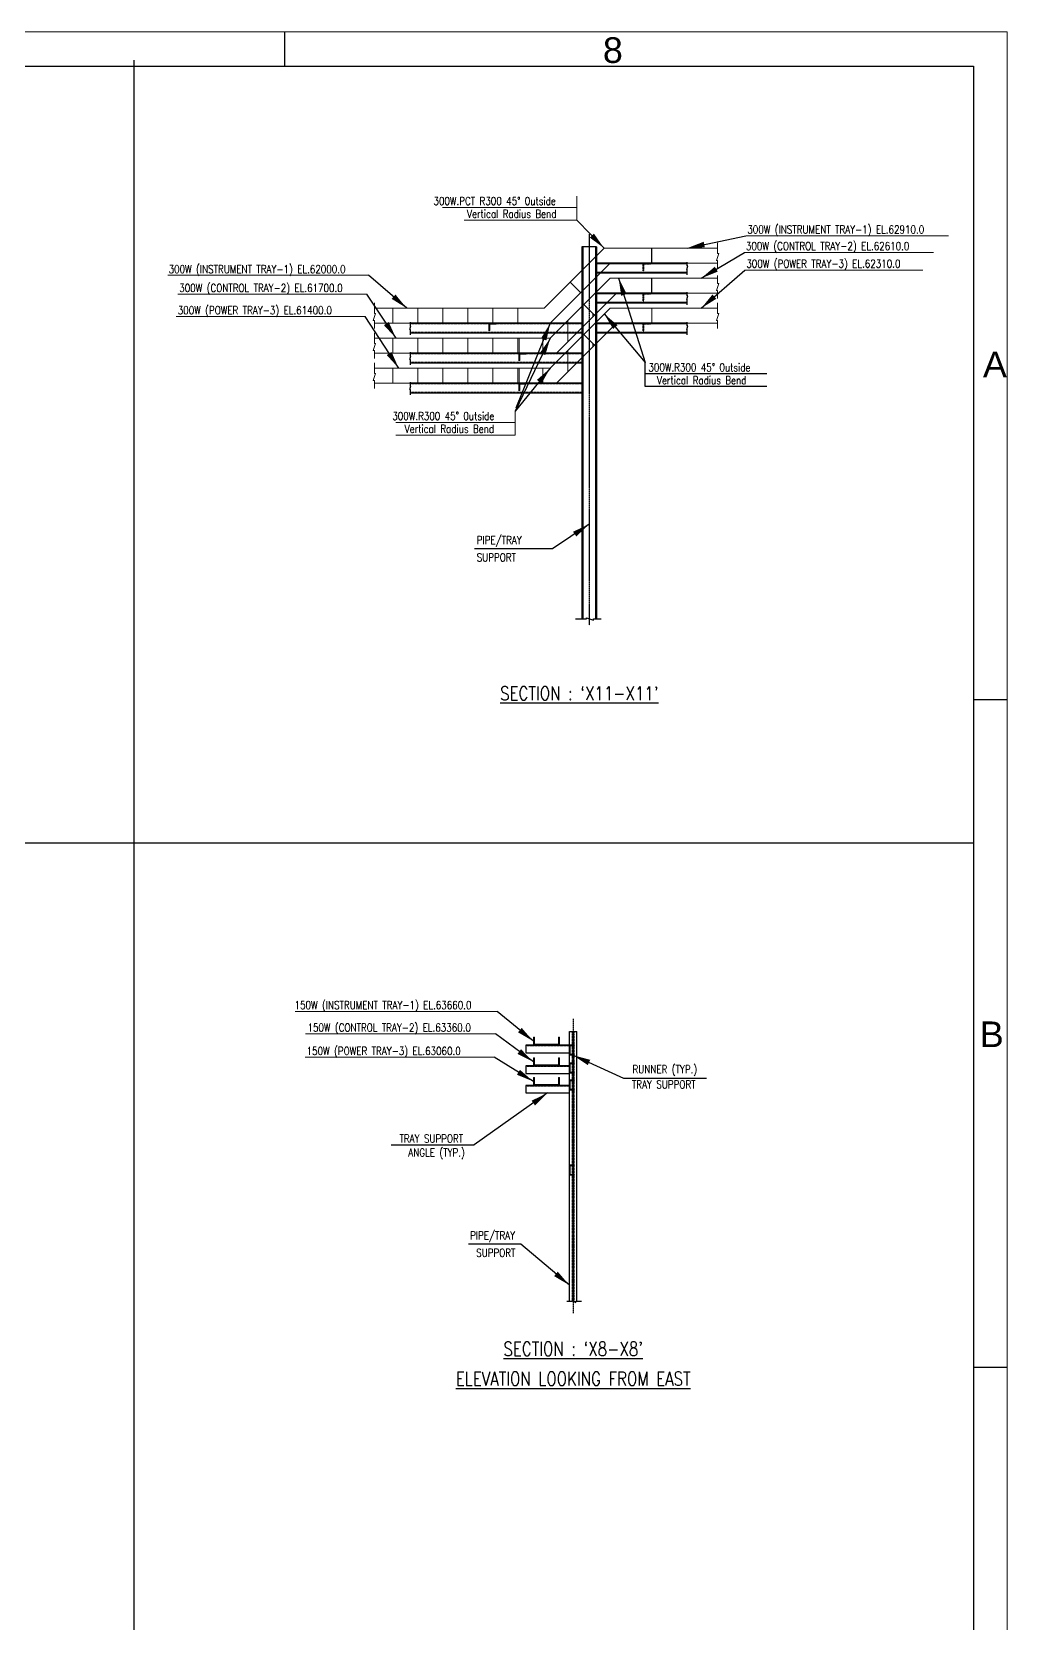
# Model space of a CAD drawing. Header units: inches. Extents: x 8618018 to 8935006, y 2431589 to 2567223.
# Drawn here: x 8910619 to 8935006, y 2491979 to 2531757 of the extents above; entities that cross this region are included whole.
import ezdxf
from ezdxf.enums import TextEntityAlignment as Align

# ---------------------------------------------------------------- set-up
doc = ezdxf.new("R2010")
doc.units = ezdxf.units.IN
doc.header["$MEASUREMENT"] = 0
doc.linetypes.add('CENTER', pattern=[2, 1.25, -0.25, 0.25, -0.25])
doc.linetypes.add('HIDDEN', pattern=[0.375, 0.25, -0.125])
for name, color, linetype in [('AC Text', 7, 'Continuous'), ('BOM', 252, 'Continuous'), ('CCT', 4, 'Continuous'), ('DRG', 252, 'Continuous'), ('TRAY', 1, 'Continuous')]:
    doc.layers.add(name, color=color, linetype=linetype)
for name, color, linetype, lineweight in [('DIM', 252, 'Continuous', 13), ('ICT', 6, 'Continuous', 13), ('PCT', 2, 'Continuous', 15)]:
    doc.layers.add(name, color=color, linetype=linetype, lineweight=lineweight)
doc.styles.add('ISOCPEUR', font='isocpeur.ttf')
doc.styles.add('ROMANS', font='ROMANS.shx', dxfattribs={"width": 0.8})
doc.styles.add('RS1', font='ROMANS.shx', dxfattribs={"width": 0.8})
doc.styles.get("Standard").update_dxf_attribs({"font": 'arial.ttf'})
doc.dimstyles.new('DIM', dxfattribs={"dimscale": 175, "dimtxt": 2.5, "dimasz": 2.5, "dimexe": 0.875, "dimexo": 0.875, "dimgap": 1, "dimtad": 1, "dimdec": 0, "dimzin": 9, "dimdsep": 46, "dimtxsty": 'ISOCPEUR', "dimblk": 'OBLIQUE', "dimcen": 0.09, "dimclrd": 256, "dimclre": 256, "dimclrt": 252, "dimadec": 0, "dimazin": 0, "dimtfac": 1, "dimtdec": 0, "dimtmove": 0, "dimatfit": 3, "dimfxl": 1, "dimtfill": 1, "dimtolj": 1, "dimtzin": 0, "dimarcsym": 0})
pattern_1 = [(90, (64861519, -22304694.3), (-625, 1e-13), [])]
pattern_2 = [(90, (64861519, -22303944.3), (-625, 1e-13), [])]

# ---------------------------------------------------------------- blocks, each defined once
blk = doc.blocks.new('A1')
at = {"layer": 'BOM', "color": 7}
blk.add_line((5.01, 588.92), (836, 588.92), dxfattribs=at)
at = {"layer": 'DIM', "color": 7}
for p in [(0, 594), (841, 0)]:
    blk.add_line(p, (841, 594), dxfattribs=at)
at = {"layer": 'DRG', "color": 7}
for p, q in [((733.88, 588.97), (733.88, 593.98)), ((836, 588.92), (836, 102.96)), ((841, 495), (836, 495)), ((841, 396), (836, 396))]:
    blk.add_line(p, q, dxfattribs=at)
at = {"color": 7, "style": 'ROMANS'}
for p in [(574.46, 35.06), (574.46, 25.99)]:
    blk.add_attdef('-', text='', height=3.2, dxfattribs=at).set_placement(p, align=Align.CENTER)
blk.add_attdef('REVNO.', (623.63, 25.56), '', height=3.2, dxfattribs=at)
at = {"layer": 'AC Text', "color": 7, "style": 'ROMANS'}
for tag, p in [('DRAWN____BY', (536.24, 17.62)), ('CHECKED_____BY', (574.6, 17.8)), ('APPROVED_____BY', (613.13, 17.62))]:
    blk.add_attdef(tag, p, '', height=2, dxfattribs=at)
at = {"layer": 'DRG', "color": 7}
for s, p in [('8', (781.06, 589.39)), ('A', (837.42, 542.8)), ('B', (836.95, 443.5))]:
    blk.add_text(s, height=3.8, dxfattribs=at).set_placement(p)
blk = doc.blocks.new('_Oblique')
at = {"color": 0, "linetype": 'ByBlock', "lineweight": -2}
blk.add_line((-0.5, -0.5), (0.5, 0.5), dxfattribs=at)
blk = doc.blocks.new('isa75x6')
for p, q in [((-75, 0), (0, 0)), ((0, 0), (0, -75)), ((-69, -6), (-12, -6)), ((-6, -12), (-6, -69))]:
    blk.add_line(p, q)
for centre, start, end in [((-69, 0), 180, 270), ((-12, -12), 0, 90), ((0, -69), 180, 270)]:
    blk.add_arc(centre, 6, start, end)

msp = doc.modelspace()

# ---------------------------------------------------------------- hatches: boundary and pattern name
at = {"layer": 'CCT', "lineweight": 0}
h = msp.add_hatch(dxfattribs=at)
h.set_pattern_fill('ANSI31', color=256, scale=5000, angle=45, style=0)
h.set_pattern_definition(pattern_2)
h.paths.add_polyline_path([(8924687.2, 2524674.8), (8924422, 2524939.9), (8923581.9, 2524099.8), (8922804.6, 2524099.8), (8922804.6, 2523724.8), (8923737.2, 2523724.8)])
h = msp.add_hatch(dxfattribs=at)
h.set_pattern_fill('ANSI31', color=256, scale=5000, angle=45, style=0)
h.set_pattern_definition(pattern_2)
h.paths.add_polyline_path([(8919185.6, 2524099.8), (8919185.6, 2523963.1), (8919215.5, 2523963.1), (8919155.8, 2523788.4), (8919185.6, 2523788.4), (8919185.6, 2523724.8), (8922804.6, 2523724.8), (8922804.6, 2524099.8)])
at = {"layer": 'ICT', "lineweight": 0}
h = msp.add_hatch(dxfattribs=at)
h.set_pattern_fill('ANSI31', color=6, scale=5000, angle=45, style=0)
h.set_pattern_definition([(90, (64861519, -22303194.3), (-625, 1e-13), [])])
h.paths.add_polyline_path([(8919185.6, 2524849.8), (8919185.6, 2524713.1), (8919215.5, 2524713.1), (8919155.8, 2524538.4), (8919185.6, 2524538.4), (8919185.6, 2524474.8), (8922804.6, 2524474.8), (8922804.6, 2524849.8)])
at = {"layer": 'PCT'}
h = msp.add_hatch(dxfattribs=at)
h.set_pattern_fill('ANSI31', color=256, scale=5000, angle=45, style=0)
h.set_pattern_definition(pattern_1)
h.paths.add_polyline_path([(8924687.2, 2523924.8), (8924422, 2524189.9), (8923581.9, 2523349.8), (8922804.6, 2523349.8), (8922804.6, 2522974.8), (8923737.2, 2522974.8)])
h = msp.add_hatch(dxfattribs=at)
h.set_pattern_fill('ANSI31', color=256, scale=5000, angle=45, style=0)
h.set_pattern_definition(pattern_1)
h.paths.add_polyline_path([(8919185.6, 2523349.8), (8919185.6, 2523213.1), (8919215.5, 2523213.1), (8919155.8, 2523038.4), (8919185.6, 2523038.4), (8919185.6, 2522974.8), (8922804.6, 2522974.8), (8922804.6, 2523349.8)])

# ---------------------------------------------------------------- linework, layer by layer
for p, q in [((8913169, 2531048.4), (8913169, 2453563.9, 7.7)), ((8924367.9, 2526381), (8924367.9, 2517083.4)), ((8924741.4, 2526381), (8924367.9, 2526381)), ((8924397.6, 2526381), (8924397.6, 2517083.4)), ((8924711.7, 2526381), (8924711.7, 2517083.4)), ((8924741.4, 2526381), (8924741.4, 2517083.4)), ((8927008.6, 2525974.8), (8924741.4, 2525974.8)), ((8927008.6, 2525959.8), (8924741.4, 2525959.8)), ((8927008.6, 2525974.8), (8925081.9, 2525974.8)), ((8926993.7, 2525817.8), (8927023.5, 2525905.2)), ((8927008.6, 2525905.2), (8927008.6, 2526001.6)), ((8927023.5, 2525905.2), (8927008.6, 2525905.2)), ((8927008.6, 2525739.8), (8924741.4, 2525739.8)), ((8927008.6, 2525724.8), (8924741.4, 2525724.8)), ((8927008.6, 2525817.8), (8926993.7, 2525817.8)), ((8927008.6, 2525681.1), (8927008.6, 2525817.8)), ((8927008.6, 2525224.8), (8924741.4, 2525224.8)), ((8927008.6, 2525209.8), (8924741.4, 2525209.8)), ((8927008.6, 2525224.8), (8925237.2, 2525224.8)), ((8926993.7, 2525067.8), (8927023.5, 2525155.2)), ((8927008.6, 2525155.2), (8927008.6, 2525251.6)), ((8927023.5, 2525155.2), (8927008.6, 2525155.2)), ((8927008.6, 2524989.8), (8924741.4, 2524989.8)), ((8927008.6, 2524974.8), (8924741.4, 2524974.8)), ((8927008.6, 2525067.8), (8926993.7, 2525067.8)), ((8927008.6, 2524931.1), (8927008.6, 2525067.8)), ((8920068.1, 2524318.2), (8920097.9, 2524405.6)), ((8920083, 2524318.2), (8920068.1, 2524318.2)), ((8920083, 2524405.6), (8920083, 2524502)), ((8924367.9, 2524474.8), (8920083, 2524474.8)), ((8920097.9, 2524405.6), (8920083, 2524405.6)), ((8920083, 2524181.5), (8920083, 2524318.2)), ((8927008.6, 2524474.8), (8924741.4, 2524474.8)), ((8927008.6, 2524459.8), (8924741.4, 2524459.8)), ((8927008.6, 2524474.8), (8925237.2, 2524474.8)), ((8926993.7, 2524317.8), (8927023.5, 2524405.2)), ((8927008.6, 2524317.8), (8926993.7, 2524317.8)), ((8927008.6, 2524405.2), (8927008.6, 2524501.6)), ((8927023.5, 2524405.2), (8927008.6, 2524405.2)), ((8927008.6, 2524181.1), (8927008.6, 2524317.8)), ((8924367.9, 2524224.8), (8920083, 2524224.8)), ((8927008.6, 2524239.8), (8924741.4, 2524239.8)), ((8927008.6, 2524224.8), (8924741.4, 2524224.8)), ((8920068.1, 2523568.2), (8920097.9, 2523655.6)), ((8920083, 2523568.2), (8920068.1, 2523568.2)), ((8920083, 2523655.6), (8920083, 2523752)), ((8924367.9, 2523724.8), (8920083, 2523724.8)), ((8920097.9, 2523655.6), (8920083, 2523655.6)), ((8920083, 2523431.5), (8920083, 2523568.2)), ((8924367.9, 2523474.8), (8920083, 2523474.8)), ((8920068.1, 2522818.2), (8920097.9, 2522905.6)), ((8920083, 2522818.2), (8920068.1, 2522818.2)), ((8920083, 2522905.6), (8920083, 2523002)), ((8924367.9, 2522974.8), (8920083, 2522974.8)), ((8920097.9, 2522905.6), (8920083, 2522905.6)), ((8920083, 2522681.5), (8920083, 2522818.2)), ((8924367.9, 2522724.8), (8920083, 2522724.8)), ((8924211.1, 2517083.4), (8924484.5, 2517083.4)), ((8924484.5, 2517083.4), (8924484.5, 2517113.3)), ((8924484.5, 2517113.3), (8924659.2, 2517053.6)), ((8924659.2, 2517053.6), (8924659.2, 2517083.4)), ((8924659.2, 2517083.4), (8924852.1, 2517083.4)), ((8934161.6, 2511476.7), (8793889.1, 2511476.7)), ((8924058.4, 2506425.3, -34), (8922970.9, 2506425.3, -34)), ((8922970.9, 2506425.3, -34), (8922970.9, 2506237.8, -34)), ((8924058.4, 2506769.3, -34), (8924245.9, 2506769.3, -34)), ((8924058.4, 2500027.2, -34), (8924058.4, 2506769.3, -34)), ((8924183.4, 2506425.3, -34), (8924058.4, 2506425.3, -34)), ((8924058.4, 2506425.3, -34), (8924058.4, 2506175.3, -34)), ((8924245.9, 2500027.2, -34), (8924245.9, 2506769.3, -34)), ((8922970.9, 2506237.8, -34), (8924058.4, 2506237.8, -34)), ((8924183.4, 2506175.3, -34), (8924058.4, 2506175.3, -34)), ((8924073.4, 2506395.3, -34), (8924073.4, 2506205.3, -34)), ((8924168.4, 2506410.3, -34), (8924088.4, 2506410.3, -34)), ((8924168.4, 2506190.3, -34), (8924088.4, 2506190.3, -34)), ((8922970.9, 2505908.3, -34), (8922970.9, 2505720.8, -34)), ((8924058.4, 2505908.3, -34), (8922970.9, 2505908.3, -34)), ((8922970.9, 2505720.8, -34), (8924058.4, 2505720.8, -34)), ((8924058.4, 2505975.3, -34), (8924058.4, 2505725.3, -34)), ((8924183.4, 2505975.3, -34), (8924058.4, 2505975.3, -34)), ((8924183.4, 2505725.3, -34), (8924058.4, 2505725.3, -34)), ((8924073.4, 2505945.3, -34), (8924073.4, 2505755.3, -34)), ((8924168.4, 2505960.3, -34), (8924088.4, 2505960.3, -34)), ((8924168.4, 2505740.3, -34), (8924088.4, 2505740.3, -34)), ((8922970.9, 2505420.3, -34), (8922970.9, 2505232.8, -34)), ((8924058.4, 2505420.3, -34), (8922970.9, 2505420.3, -34)), ((8922970.9, 2505232.8, -34), (8924058.4, 2505232.8, -34)), ((8924058.4, 2505366.8, -34), (8924058.4, 2505554.3, -34)), ((8924058.4, 2505554.3, -34), (8924058.4, 2505304.3, -34)), ((8924183.4, 2505554.3, -34), (8924058.4, 2505554.3, -34)), ((8924183.4, 2505304.3, -34), (8924058.4, 2505304.3, -34)), ((8924073.4, 2505524.3, -34), (8924073.4, 2505334.3, -34)), ((8924168.4, 2505539.3, -34), (8924088.4, 2505539.3, -34)), ((8924168.4, 2505319.3, -34), (8924088.4, 2505319.3, -34)), ((8924058.4, 2503237.8, -34), (8924058.4, 2503425.3, -34)), ((8924058.4, 2503425.3, -34), (8924058.4, 2503175.3, -34)), ((8924183.4, 2503425.3, -34), (8924058.4, 2503425.3, -34)), ((8924073.4, 2503395.3, -34), (8924073.4, 2503205.3, -34)), ((8924168.4, 2503410.3, -34), (8924088.4, 2503410.3, -34)), ((8924183.4, 2503175.3, -34), (8924058.4, 2503175.3, -34)), ((8924168.4, 2503190.3, -34), (8924088.4, 2503190.3, -34)), ((8924133.6, 2500027.2, -34), (8924133.6, 2500057, -34)), ((8924133.6, 2500057, -34), (8924217.1, 2499997.3, -34)), ((8923996.9, 2500027.2, -34), (8924133.6, 2500027.2, -34)), ((8924217.1, 2499997.3, -34), (8924217.1, 2500027.2, -34)), ((8924217.1, 2500027.2, -34), (8924359.1, 2500027.2, -34))]:
    msp.add_line(p, q)
at = {"linetype": 'CENTER'}
for p, q in [((8924554.6, 2526699.6), (8924554.6, 2516928.5)), ((8924152.1, 2507087.8, -34), (8924152.1, 2499726.2, -34))]:
    msp.add_line(p, q, dxfattribs=at)
at = {"linetype": 'HIDDEN'}
for p, q in [((8925907.6, 2525787.3), (8925907.6, 2525974.8)), ((8925907.6, 2525974.8), (8926095.1, 2525974.8)), ((8925922.6, 2525802.3), (8925922.6, 2525944.8)), ((8925937.6, 2525959.8), (8926080.1, 2525959.8)), ((8925907.6, 2525224.8), (8926095.1, 2525224.8)), ((8925907.6, 2525037.3), (8925907.6, 2525224.8)), ((8925922.6, 2525052.3), (8925922.6, 2525194.8)), ((8925937.6, 2525209.8), (8926080.1, 2525209.8)), ((8924367.9, 2524459.8), (8920083, 2524459.8)), ((8925907.6, 2524474.8), (8926095.1, 2524474.8)), ((8925907.6, 2524287.3), (8925907.6, 2524474.8)), ((8925922.6, 2524302.3), (8925922.6, 2524444.8)), ((8925937.6, 2524459.8), (8926080.1, 2524459.8)), ((8924367.9, 2524239.8), (8920083, 2524239.8)), ((8924367.9, 2523709.8), (8920083, 2523709.8)), ((8924367.9, 2523489.8), (8920083, 2523489.8)), ((8924367.9, 2522959.8), (8920083, 2522959.8)), ((8924367.9, 2522739.8), (8920083, 2522739.8)), ((8924132.1, 2506769.3, -34), (8924132.1, 2500027.2, -34)), ((8924172.1, 2506769.3, -34), (8924172.1, 2500029.5, -34)), ((8924058.4, 2506410.3, -34), (8922970.9, 2506410.3, -34)), ((8924058.4, 2505893.3, -34), (8922970.9, 2505893.3, -34)), ((8924058.4, 2505405.3, -34), (8922970.9, 2505405.3, -34))]:
    msp.add_line(p, q, dxfattribs=at)
for centre, start, end in [((8925937.6, 2525944.8), 90, 180), ((8926080.1, 2525974.8), 270, 0), ((8925907.6, 2525802.3), 270, 0), ((8925937.6, 2525194.8), 90, 180), ((8926080.1, 2525224.8), 270, 0), ((8925907.6, 2525052.3), 270, 0), ((8925937.6, 2524444.8), 90, 180), ((8926080.1, 2524474.8), 270, 0), ((8925907.6, 2524302.3), 270, 0)]:
    msp.add_arc(centre, 15, start, end, dxfattribs=at)
for centre, start, end in [((8924168.4, 2506425.3, -34), 270, 0), ((8924088.4, 2506395.3, -34), 90, 180), ((8924088.4, 2506205.3, -34), 180, 270), ((8924168.4, 2506175.3, -34), 0, 90), ((8924088.4, 2505945.3, -34), 90, 180), ((8924088.4, 2505755.3, -34), 180, 270), ((8924168.4, 2505975.3, -34), 270, 0), ((8924168.4, 2505725.3, -34), 0, 90), ((8924088.4, 2505524.3, -34), 90, 180), ((8924088.4, 2505334.3, -34), 180, 270), ((8924168.4, 2505554.3, -34), 270, 0), ((8924168.4, 2505304.3, -34), 0, 90), ((8924088.4, 2503395.3, -34), 90, 180), ((8924168.4, 2503425.3, -34), 270, 0), ((8924088.4, 2503205.3, -34), 180, 270), ((8924168.4, 2503175.3, -34), 0, 90)]:
    msp.add_arc(centre, 15, start, end)
at = {"layer": 'CCT', "lineweight": 0}
for p, q in [((8928434, 2526243.5), (8933163, 2526243.5)), ((8923581.9, 2524099.8), (8925081.9, 2525599.8)), ((8927767, 2525599.8), (8925081.9, 2525599.8)), ((8927767, 2525463.1), (8927767, 2525667.5)), ((8914266.1, 2525196), (8918995.2, 2525196)), ((8923737.2, 2523724.8), (8925237.2, 2525224.8)), ((8927767, 2525224.8), (8925237.2, 2525224.8)), ((8927796.9, 2525463.1), (8927737.2, 2525288.4)), ((8927737.2, 2525288.4), (8927767, 2525288.4)), ((8927767, 2525463.1), (8927796.9, 2525463.1)), ((8927767, 2525288.4), (8927767, 2525095.5)), ((8924422, 2524939.9), (8924687.2, 2524674.8)), ((8919215.5, 2523963.1), (8919155.8, 2523788.4)), ((8919185.6, 2524236.5), (8919185.6, 2523963.1)), ((8923581.9, 2524099.8), (8919185.6, 2524099.8)), ((8919185.6, 2523963.1), (8919215.5, 2523963.1)), ((8922804.6, 2524099.8), (8922804.6, 2523724.8)), ((8919155.8, 2523788.4), (8919185.6, 2523788.4)), ((8919185.6, 2523788.4), (8919185.6, 2523595.5)), ((8923737.2, 2523724.8), (8919185.6, 2523724.8)), ((8917462.9, 2506708.2, -34), (8922210.5, 2506708.2, -34)), ((8923158.4, 2505908.3, -34), (8923158.4, 2506108.3, -34)), ((8923158.4, 2506108.3, -34), (8923183.4, 2506108.3, -34)), ((8923183.4, 2506108.3, -34), (8923183.4, 2505933.3, -34)), ((8923783.4, 2505933.3, -34), (8923783.4, 2506108.3, -34)), ((8923783.4, 2506108.3, -34), (8923808.4, 2506108.3, -34)), ((8923808.4, 2506108.3, -34), (8923808.4, 2505908.3, -34)), ((8923808.4, 2506108.3, -34), (8923808.4, 2505908.3, -34)), ((8923808.4, 2505908.3, -34), (8923158.4, 2505908.3, -34)), ((8923183.4, 2505933.3, -34), (8923783.4, 2505933.3, -34))]:
    msp.add_line(p, q, dxfattribs=at)
at = {"layer": 'CCT'}
for p, q in [((8925955.7, 2522888.4), (8925955.7, 2523490.6)), ((8928998.1, 2523209.5), (8925955.7, 2523209.5)), ((8928998.1, 2522888.4), (8925955.7, 2522888.4))]:
    msp.add_line(p, q, dxfattribs=at)
at = {"layer": 'ICT', "color": 6, "lineweight": 0}
for p, q in [((8923426.5, 2524849.8), (8924926.5, 2526349.8)), ((8927767, 2526349.8), (8924926.5, 2526349.8)), ((8927767, 2526486.5), (8927767, 2526213.1)), ((8928469.2, 2526658.1), (8933540.4, 2526658.1)), ((8923581.9, 2524474.8), (8925081.9, 2525974.8)), ((8927767, 2525974.8), (8925081.9, 2525974.8)), ((8927796.9, 2526213.1), (8927737.2, 2526038.4)), ((8927737.2, 2526038.4), (8927767, 2526038.4)), ((8927767, 2526213.1), (8927796.9, 2526213.1)), ((8927767, 2526038.4), (8927767, 2525845.5)), ((8914020.8, 2525678), (8919040.6, 2525678)), ((8923426.5, 2524849.8), (8919185.6, 2524849.8)), ((8923581.9, 2524474.8), (8919185.6, 2524474.8)), ((8917206.2, 2507271, -34), (8922256.2, 2507271, -34)), ((8923158.4, 2506425.3, -34), (8923158.4, 2506625.3, -34)), ((8923158.4, 2506625.3, -34), (8923183.4, 2506625.3, -34)), ((8923808.4, 2506425.3, -34), (8923158.4, 2506425.3, -34)), ((8923183.4, 2506625.3, -34), (8923183.4, 2506450.3, -34)), ((8923183.4, 2506450.3, -34), (8923783.4, 2506450.3, -34)), ((8923783.4, 2506450.3, -34), (8923783.4, 2506625.3, -34)), ((8923783.4, 2506625.3, -34), (8923808.4, 2506625.3, -34)), ((8923808.4, 2506625.3, -34), (8923808.4, 2506425.3, -34)), ((8923808.4, 2506625.3, -34), (8923808.4, 2506425.3, -34))]:
    msp.add_line(p, q, dxfattribs=at)
at = {"layer": 'ICT'}
for p, q in [((8919716.9, 2521996.2), (8922702.2, 2521996.2)), ((8922702.2, 2521675), (8922702.2, 2522277.2)), ((8919716.9, 2521675), (8922702.2, 2521675))]:
    msp.add_line(p, q, dxfattribs=at)
at = {"layer": 'PCT'}
for p, q in [((8924248.2, 2527048.8), (8924248.2, 2527651)), ((8924248.2, 2527370), (8920887.8, 2527370)), ((8924248.2, 2527048.8), (8921428.5, 2527048.8)), ((8923581.9, 2523349.8), (8925081.9, 2524849.8)), ((8927767, 2524849.8), (8925081.9, 2524849.8)), ((8926122, 2524474.8), (8926122, 2524849.8)), ((8927796.9, 2524713.1), (8927737.2, 2524538.4)), ((8927767, 2524986.5), (8927767, 2524713.1)), ((8927767, 2524713.1), (8927796.9, 2524713.1)), ((8923737.2, 2522974.8), (8925237.2, 2524474.8)), ((8927767, 2524474.8), (8925237.2, 2524474.8)), ((8927737.2, 2524538.4), (8927767, 2524538.4)), ((8927767, 2524538.4), (8927767, 2524345.5)), ((8924422, 2524189.9), (8924687.2, 2523924.8)), ((8919215.5, 2523213.1), (8919155.8, 2523038.4)), ((8919185.6, 2523486.5), (8919185.6, 2523213.1)), ((8923581.9, 2523349.8), (8919185.6, 2523349.8)), ((8919185.6, 2523213.1), (8919215.5, 2523213.1)), ((8922804.6, 2523349.8), (8922804.6, 2522974.8)), ((8919155.8, 2523038.4), (8919185.6, 2523038.4)), ((8919185.6, 2523038.4), (8919185.6, 2522845.5)), ((8923737.2, 2522974.8), (8919185.6, 2522974.8))]:
    msp.add_line(p, q, dxfattribs=at)
at = {"layer": 'PCT', "lineweight": 0}
for p, q in [((8928444.4, 2525803.7), (8932896.9, 2525803.7)), ((8919215.5, 2524713.1), (8919155.8, 2524538.4)), ((8919185.6, 2524986.5), (8919185.6, 2524713.1)), ((8919185.6, 2524713.1), (8919215.5, 2524713.1)), ((8914227.7, 2524638.9), (8918956.8, 2524638.9)), ((8919155.8, 2524538.4), (8919185.6, 2524538.4)), ((8919185.6, 2524538.4), (8919185.6, 2524345.5)), ((8917450.4, 2506124, -34), (8922179.5, 2506124, -34)), ((8923158.4, 2505420.3, -34), (8923158.4, 2505620.3, -34)), ((8923158.4, 2505620.3, -34), (8923183.4, 2505620.3, -34)), ((8923183.4, 2505620.3, -34), (8923183.4, 2505445.3, -34)), ((8923783.4, 2505445.3, -34), (8923783.4, 2505620.3, -34)), ((8923783.4, 2505620.3, -34), (8923808.4, 2505620.3, -34)), ((8923808.4, 2505620.3, -34), (8923808.4, 2505420.3, -34)), ((8923808.4, 2505620.3, -34), (8923808.4, 2505420.3, -34)), ((8923808.4, 2505420.3, -34), (8923158.4, 2505420.3, -34)), ((8923183.4, 2505445.3, -34), (8923783.4, 2505445.3, -34))]:
    msp.add_line(p, q, dxfattribs=at)
at = {"layer": 'TRAY'}
for p, q in [((8926122, 2525974.8), (8926122, 2526349.8)), ((8926122, 2525224.8), (8926122, 2525599.8)), ((8926122, 2525224.8), (8926122, 2525599.8)), ((8924079.2, 2525502.4), (8924344.4, 2525237.3)), ((8923640, 2518831), (8921686.7, 2518831)), ((8925413.4, 2505605.4, -34), (8927486.1, 2505605.4, -34)), ((8919602.4, 2503934.3, -34), (8921675, 2503934.3, -34)), ((8922844.5, 2501450.2, -34), (8921534.5, 2501450.2, -34))]:
    msp.add_line(p, q, dxfattribs=at)

# ---------------------------------------------------------------- block references
at = {"color": 2, "xscale": 168.627375, "yscale": 168.627375, "zscale": 168.627375}
msp.add_blockref('A1', (8793189.5, 2431592.8), dxfattribs=at)
at = {"xscale": 2.5, "yscale": 2.5, "zscale": 2.5, "rotation": 90}
for p in [(8922054.6, 2524473.7), (8922804.6, 2523723.7), (8922804.6, 2522973.7)]:
    msp.add_blockref('isa75x6', p, dxfattribs=at)

# ---------------------------------------------------------------- texts
at = {"color": 3, "style": 'RS1', "width": 0.8}
msp.add_text("%%USECTION : `X11-X11'", height=343.75, dxfattribs=at).set_placement((8922328.6, 2515050.5, 34))
for s, p in [("%%USECTION : `X8-X8'", (8924154.9, 2498837)), ('%%UELEVATION LOOKING FROM EAST', (8924154.9, 2498089.5))]:
    msp.add_text(s, height=343.75, dxfattribs=at).set_placement(p, align=Align.MIDDLE_CENTER)
at = {"layer": 'CCT', "lineweight": 0, "style": 'RS1', "width": 0.8}
for s, p in [('300W (CONTROL TRAY-2) EL.62610.0', (8928473.2, 2526301.8)), ('300W (CONTROL TRAY-2) EL.61700.0', (8914305.3, 2525254.3)), ('150W (CONTROL TRAY-2) EL.63360.0', (8917511.4, 2506766.5, -34))]:
    msp.add_text(s, height=200, dxfattribs=at).set_placement(p)
at = {"layer": 'CCT', "style": 'RS1', "width": 0.8}
for s, p in [('300W.R300 45%%d 0utside', (8926035.2, 2523267.5)), ('Vertical Radius Bend', (8926250.8, 2522946.7))]:
    msp.add_text(s, height=200, dxfattribs=at).set_placement(p)
at = {"layer": 'ICT', "color": 6, "lineweight": 0, "style": 'RS1', "width": 0.8}
for s, p in [('300W (INSTRUMENT TRAY-1) EL.62910.0', (8928508.5, 2526716.4)), ('300W (INSTRUMENT TRAY-1) EL.62000.0', (8914039.3, 2525724.7)), ('150W (INSTRUMENT TRAY-1) EL.63660.0', (8917188, 2507329.3, -34))]:
    msp.add_text(s, height=200, dxfattribs=at).set_placement(p)
at = {"layer": 'ICT', "style": 'RS1', "width": 0.8}
for s, p in [('300W.R300 45%%d 0utside', (8919632, 2522054.1)), ('Vertical Radius Bend', (8919942.2, 2521733.3))]:
    msp.add_text(s, height=200, dxfattribs=at).set_placement(p)
at = {"layer": 'PCT', "style": 'RS1', "width": 0.8}
for s, p in [('300W.PCT R300 45%%D 0utside', (8920661.6, 2527427.9)), ('Vertical Radius Bend', (8921501, 2527107.1))]:
    msp.add_text(s, height=200, dxfattribs=at).set_placement(p)
at = {"layer": 'PCT', "lineweight": 0, "style": 'RS1', "width": 0.8}
for s, p in [('300W (POWER TRAY-3) EL.62310.0', (8928483.6, 2525862)), ('300W (POWER TRAY-3) EL.61400.0', (8914266.9, 2524697.2)), ('150W (POWER TRAY-3) EL.63060.0', (8917489.7, 2506182.3, -34))]:
    msp.add_text(s, height=200, dxfattribs=at).set_placement(p)
at = {"layer": 'TRAY', "style": 'RS1', "width": 0.8}
for s, p in [('PIPE/TRAY', (8921742.8, 2518951.8)), ('SUPPORT', (8921742.8, 2518519.8)), ('RUNNER (TYP.)', (8925638.3, 2505724.8, -34)), ('TRAY SUPPORT', (8925623.1, 2505347.1, -34)), ('TRAY SUPPORT', (8919812.1, 2503992.6, -34)), ('ANGLE (TYP.)', (8920033, 2503643.5, -34)), ('PIPE/TRAY', (8921577, 2501571.1, -34)), ('SUPPORT', (8921729.4, 2501139.1, -34))]:
    msp.add_text(s, height=200, dxfattribs=at).set_placement(p)

# ---------------------------------------------------------------- leaders
at = {"layer": 'CCT', "lineweight": 0}
for points in [[(8927357.2, 2525599.8), (8928434, 2526243.5)], [(8919724.7, 2524099.8), (8918995.2, 2525196)], [(8923158.4, 2506008.3, -34), (8922210.5, 2506708.2, -34)]]:
    msp.add_leader(points, dimstyle='DIM', override={"dimgap": 0.8, "dimtad": 0}, dxfattribs=at)
at = {"layer": 'CCT'}
for points in [[(8925291.6, 2525599.8), (8925955.7, 2523490.6)], [(8924925.9, 2524711.4), (8925955.7, 2523490.6)]]:
    msp.add_leader(points, dimstyle='DIM', override={"dimgap": 0.8, "dimtad": 0}, dxfattribs=at)
at = {"layer": 'ICT', "color": 6, "lineweight": 0}
for points in [[(8927004.3, 2526349.8), (8928469.2, 2526658.1)], [(8919992.7, 2524849.8), (8919040.6, 2525678)], [(8923158.4, 2506525.3, -34), (8922256.2, 2507271, -34)]]:
    msp.add_leader(points, dimstyle='DIM', override={"dimgap": 0.8, "dimtad": 0}, dxfattribs=at)
at = {"layer": 'ICT'}
for points in [[(8923581.9, 2524474.8), (8922721.5, 2522348.7)], [(8923581.9, 2524099.8), (8922702.2, 2522277.2)], [(8923581.9, 2523349.8), (8922702.2, 2522277.2)]]:
    msp.add_leader(points, dimstyle='DIM', override={"dimgap": 0.8, "dimtad": 0}, dxfattribs=at)
at = {"layer": 'PCT'}
msp.add_leader([(8924926.5, 2526349.8), (8924248.2, 2527048.8)], dimstyle='DIM', override={"dimgap": 0.8, "dimtad": 0}, dxfattribs=at)
at = {"layer": 'PCT', "lineweight": 0}
for points in [[(8927357.2, 2524849.8), (8928444.4, 2525803.7)], [(8919791.3, 2523349.8), (8918956.8, 2524638.9)], [(8923158.4, 2505520.3, -34), (8922179.5, 2506124, -34)]]:
    msp.add_leader(points, dimstyle='DIM', override={"dimgap": 0.8, "dimtad": 0}, dxfattribs=at)
at = {"layer": 'TRAY'}
for points in [[(8924554.6, 2519447.2), (8923640, 2518831)], [(8924152.1, 2506175.3, -34), (8925413.4, 2505605.4, -34)], [(8923514.6, 2505232.8, -34), (8921675, 2503934.3, -34)], [(8924058.4, 2500428.4, -34), (8922844.5, 2501450.2, -34)]]:
    msp.add_leader(points, dimstyle='DIM', override={"dimgap": 0.8, "dimtad": 0}, dxfattribs=at)

doc.saveas('drawing.dxf')
